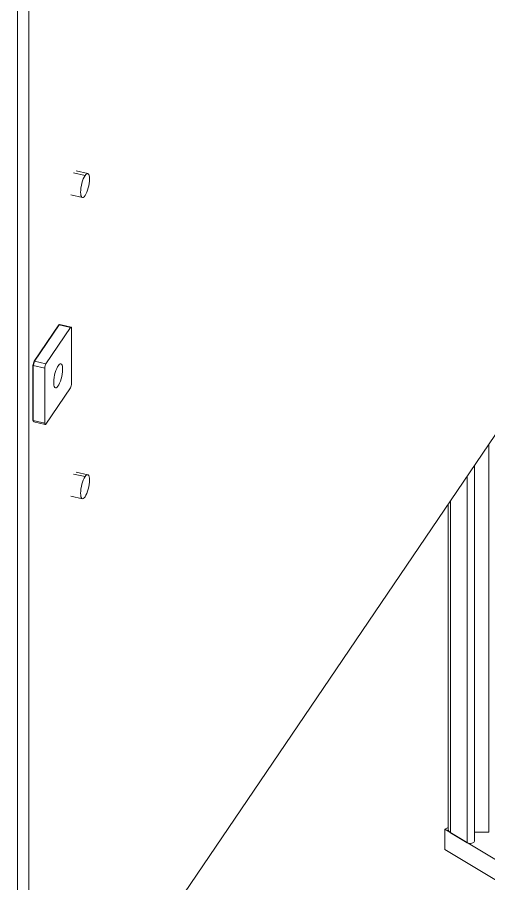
# Model space of a CAD drawing. Header units: inches. Extents: x 4 to 26.1, y 6.7 to 41.9.
# Drawn here: x 4 to 8.79, y 11.99 to 20.8 of the extents above; entities that cross this region are included whole.
import ezdxf

# ---------------------------------------------------------------- set-up
doc = ezdxf.new("R2010")
doc.units = ezdxf.units.IN
doc.header["$MEASUREMENT"] = 0
doc.layers.add('rails', color=7, linetype='Continuous', lineweight=35, true_color=0xd4d4d4)

# ---------------------------------------------------------------- blocks, each defined once
blk = doc.blocks.new('A$C382235AA')
at = {"color": 0, "linetype": 'Continuous', "lineweight": 0, "extrusion": (-4.89431e-17, 0.816497, 0.57735)}
for p, q in [((-21.8258, 3.8545), (-21.8258, 18.5515)), ((-21.7094, 18.5252), (-21.7094, 3.8282)), ((-21.2538, 13.4817), (-21.1374, 13.4554)), ((-21.2263, 13.5016), (-21.1099, 13.4753)), ((-21.2814, 13.2577), (-21.165, 13.2314)), ((-21.2858, 11.9098), (-21.5358, 11.541)), ((-21.4022, 11.9361), (-21.2858, 11.9098)), ((-21.3951, 11.9412), (-21.2787, 11.9149)), ((-21.2741, 11.3408), (-21.2741, 11.9009)), ((-21.6522, 11.5673), (-21.5358, 11.541)), ((-21.6639, 11.5239), (-21.5475, 11.4976)), ((-21.5475, 11.4976), (-21.5475, 10.9375)), ((-21.5358, 10.9286), (-21.2858, 11.2974)), ((-21.7094, 3.8282), (-16.7889, 11.0863)), ((-21.6639, 10.9638), (-21.5475, 10.9375)), ((-21.6593, 10.9498), (-21.5429, 10.9235)), ((-17.0347, 6.7776), (-17.0347, 10.7237)), ((-17.1787, 6.6886), (-17.1787, 10.5112)), ((-21.2538, 10.4199), (-21.1374, 10.3936)), ((-21.2263, 10.4397), (-21.1099, 10.4134)), ((-17.2536, 6.6712), (-17.2536, 10.4007)), ((-21.2814, 10.1959), (-21.165, 10.1696)), ((-17.4236, 6.7735), (-17.4236, 10.1501)), ((-17.4467, 6.8067), (-17.4467, 10.116)), ((-17.4467, 6.8271), (-17.4811, 6.8081)), ((-17.4811, 6.604), (-17.4811, 6.8081)), ((-17.4811, 6.8081), (-8.1362, 1.1831)), ((-17.4236, 6.7735), (-17.2536, 6.6712)), ((-17.1787, 6.7793), (-17.0347, 6.7776)), ((-17.4811, 6.604), (-8.1362, 0.9789))]:
    blk.add_line(p, q, dxfattribs=at)
at = {"color": 0, "linetype": 'Continuous', "lineweight": 0}
for centre, major_axis, ratio, start_param, end_param in [((-21.1374, 13.3534), (0.0276, 0.1219), 0.297602, -5.633731, 0.649454), ((-21.2858, 11.8837), (0.0071, 0.0312), 0.297602, -0.921342, 0.649454), ((-21.5358, 11.5148), (-0.0071, -0.0312), 0.297602, -2.492139, -0.921342), ((-21.2858, 11.3235), (0.0071, 0.0312), 0.297602, -2.492139, -0.921342), ((-21.5358, 10.9547), (-0.0071, -0.0312), 0.297602, -0.921342, 0.649454), ((-21.1374, 10.2915), (0.0276, 0.1219), 0.297602, -5.633731, 0.649454), ((-17.3637, 6.8067), (-0.083, 0), 0.57735, 0, 0.764554), ((-17.2222, 6.6886), (0.0435, 0), 0.57735, -2.377039, 0)]:
    blk.add_ellipse(centre, major_axis=major_axis, ratio=ratio, start_param=start_param, end_param=end_param, dxfattribs=at)
at = {"color": 0, "linetype": 'Continuous', "lineweight": 0, "extrusion": (-4.22231e-16, 2.09239e-16, -1)}
blk.add_ellipse((-21.4108, 11.4192), major_axis=(-0.0276, -0.1219), ratio=0.297602, start_param=-3.791046640082554, end_param=2.492138667097032, dxfattribs=at)

msp = doc.modelspace()

# ---------------------------------------------------------------- linework, layer by layer
for p, q in [((4.1689, 17.3019), (4.419, 17.6707)), ((4.419, 17.6707), (4.426, 17.6758)), ((4.1573, 17.2586), (4.1689, 17.3019)), ((4.1573, 16.6985), (4.1573, 17.2586)), ((4.1619, 16.6844), (4.1573, 16.6985))]:
    msp.add_line(p, q)

# ---------------------------------------------------------------- block references
at = {"layer": 'rails'}
msp.add_blockref('A$C382235AA', (25.8212, 5.7346), dxfattribs=at)

doc.saveas('drawing.dxf')
